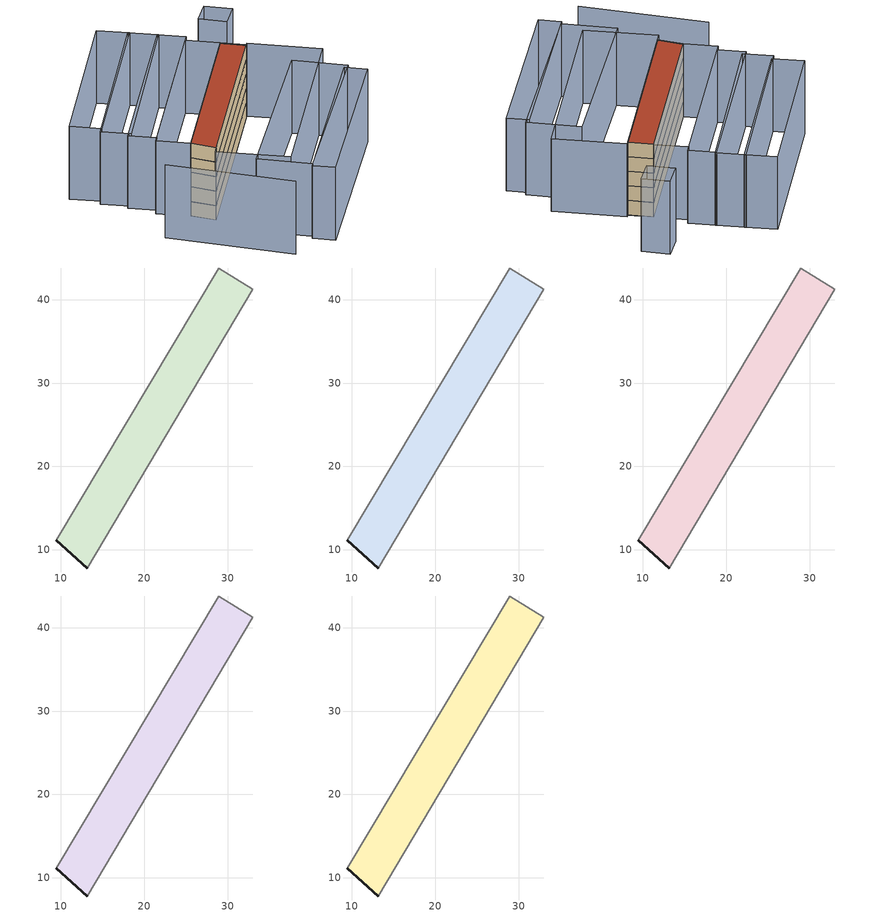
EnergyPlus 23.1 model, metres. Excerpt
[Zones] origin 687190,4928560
18fff07a786f9c95_F0_whole
 floor ground (EU_floor_Construction): 13.13,7.82 33,41.25 28.94,43.79 9.44,11.12 z0
 wall outside (EU_wall_Construction): 13.13,7.82 9.44,11.12 z0:3
 wall adiabatic (EU_wall_Construction): 9.44,11.12 28.94,43.79 33,41.25 13.13,7.82 z0:3
18fff07a786f9c95_F1_whole
 floor to 18fff07a786f9c95_F0_whole (EU_floor_Construction): 13.13,7.82 33,41.25 28.94,43.79 9.44,11.12 z3
 wall outside (EU_wall_Construction): 13.13,7.82 9.44,11.12 z3:6
 wall adiabatic (EU_wall_Construction): 9.44,11.12 28.94,43.79 33,41.25 13.13,7.82 z3:6
18fff07a786f9c95_F2_whole
 floor to 18fff07a786f9c95_F1_whole (EU_floor_Construction): 13.13,7.82 33,41.25 28.94,43.79 9.44,11.12 z6
 wall outside (EU_wall_Construction): 13.13,7.82 9.44,11.12 z6:9
 wall adiabatic (EU_wall_Construction): 9.44,11.12 28.94,43.79 33,41.25 13.13,7.82 z6:9
18fff07a786f9c95_F3_whole
 floor to 18fff07a786f9c95_F2_whole (EU_floor_Construction): 13.13,7.82 33,41.25 28.94,43.79 9.44,11.12 z9
 wall outside (EU_wall_Construction): 13.13,7.82 9.44,11.12 z9:12
 wall adiabatic (EU_wall_Construction): 9.44,11.12 28.94,43.79 33,41.25 13.13,7.82 z9:12
18fff07a786f9c95_F4_whole
 floor to 18fff07a786f9c95_F3_whole (EU_floor_Construction): 13.13,7.82 33,41.25 28.94,43.79 9.44,11.12 z12
 wall outside (EU_wall_Construction): 13.13,7.82 9.44,11.12 z12:15
 wall adiabatic (EU_wall_Construction): 9.44,11.12 28.94,43.79 33,41.25 13.13,7.82 z12:15
 roof outside (EU_roof_Construction): 33,41.25 13.13,7.82 9.44,11.12 28.94,43.79 z15
shading: 2.11,5.42 21.44,-9.35 / 49.76,24.36 30.13,-7.34 / 30.13,-7.34 26.47,-5.08 / 26.47,-5.08 46.1,26.62 / 46.1,26.62 49.76,24.36 / 47.1,27.17 26.87,-4.43 / 26.87,-4.43 18.13,1.16 / 18.13,1.16 38.36,32.77 / 38.36,32.77 47.1,27.17 / 12.32,6.45 33.29,41.74 / 33.29,41.74 45.22,34.65 / 45.22,34.65 24.25,-0.64 / 24.25,-0.64 12.32,6.45 / 28.99,43.87 9.44,11.12 / 9.44,11.12 3.97,14.38 / 3.97,14.38 23.52,47.13 / 23.52,47.13 28.99,43.87 / 24.18,48.24 4.62,15.41 / 4.62,15.41 0.08,18.12 / 0.08,18.12 19.64,50.94 / 19.64,50.94 24.18,48.24 / 19.91,50.95 1.04,18.62 / 1.04,18.62 -3.86,21.48 / -3.86,21.48 15.01,53.81 / 15.01,53.81 19.91,50.95 / 15.36,53.62 -3.12,22.35 / -3.12,22.35 -8.35,25.44 / -8.35,25.44 10.12,56.72 / 10.12,56.72 15.36,53.62 / 31.57,57.71 35.97,54.76 / 35.97,54.76 33.2,50.63 / 33.2,50.63 28.8,53.59 / 28.8,53.59 31.57,57.71 z0:15
[Building]
EU S2 Campaign: North Axis=0; Terrain=City; Solar Distribution=FullExterior
[Site:Location]
Bologna: Latitude=44.5; Longitude=11.25; Time Zone=1; Elevation=37
[SizingPeriod:WeatherFileDays]
AnnualSizingPeriod: Begin Month=1; Begin Day of Month=1; End Month=12; End Day of Month=31; Day of Week for Start Day=Monday; Use Weather File Daylight Saving Period=No; Use Weather File Rain and Snow Indicators=No
[MATERIAL]
EU_InternalMass_Material: Roughness=MediumRough; Thickness=0.1; Conductivity=1; Density=1800; Specific Heat=900; Thermal Absorptance=0.9; Solar Absorptance=0.7; Visible Absorptance=0.7
[MATERIAL:NOMASS] Roughness=MediumRough; Thermal Absorptance=0.9; Solar Absorptance=0.7; Visible Absorptance=0.7
Name | Thermal Resistance
EU_wall_NoMass | 0.905828
EU_roof_NoMass | 0.37593
EU_floor_NoMass | 0.67114
[CONSTRUCTION]
EU_wall_Construction: EU_wall_NoMass
EU_roof_Construction: EU_roof_NoMass
EU_floor_Construction: EU_floor_NoMass
EU_InternalMass_Construction: EU_InternalMass_Material
[ZONE] Type=1; Multiplier=1; Ceiling Height=autocalculate; Volume=556.74; Floor Area=autocalculate; Part of Total Floor Area=Yes
18fff07a786f9c95_F0_whole; 18fff07a786f9c95_F1_whole; 18fff07a786f9c95_F2_whole; 18fff07a786f9c95_F3_whole; 18fff07a786f9c95_F4_whole
[INTERNALMASS] Construction=EU_InternalMass_Construction; Surface Area=185.58
Name | Zone or ZoneList
18fff07a786f9c95_F0_whole_EU_InternalMass | 18fff07a786f9c95_F0_whole
18fff07a786f9c95_F1_whole_EU_InternalMass | 18fff07a786f9c95_F1_whole
18fff07a786f9c95_F2_whole_EU_InternalMass | 18fff07a786f9c95_F2_whole
18fff07a786f9c95_F3_whole_EU_InternalMass | 18fff07a786f9c95_F3_whole
18fff07a786f9c95_F4_whole_EU_InternalMass | 18fff07a786f9c95_F4_whole
[OTHEREQUIPMENT] Fuel Type=Electricity; Design Level Calculation Method=Watts/Area; Power per Zone Floor Area=1; Fraction Latent=0; Fraction Radiant=0; Fraction Lost=0; Carbon Dioxide Generation Rate=0; EndUse Subcategory=EU_Step8_InternalGains
Name | Zone or ZoneList or Space or SpaceList | Schedule
EU_Step8_InternalGain_18fff07a786f9c95_F0_whole_f000 | 18fff07a786f9c95_F0_whole | EU_Step8_GainSchedule_18fff07a786f9c95_F0_whole_f000
EU_Step8_InternalGain_18fff07a786f9c95_F1_whole_f000 | 18fff07a786f9c95_F1_whole | EU_Step8_GainSchedule_18fff07a786f9c95_F1_whole_f000
EU_Step8_InternalGain_18fff07a786f9c95_F2_whole_f000 | 18fff07a786f9c95_F2_whole | EU_Step8_GainSchedule_18fff07a786f9c95_F2_whole_f000
EU_Step8_InternalGain_18fff07a786f9c95_F3_whole_f000 | 18fff07a786f9c95_F3_whole | EU_Step8_GainSchedule_18fff07a786f9c95_F3_whole_f000
EU_Step8_InternalGain_18fff07a786f9c95_F4_whole_f000 | 18fff07a786f9c95_F4_whole | EU_Step8_GainSchedule_18fff07a786f9c95_F4_whole_f000
[ZONEVENTILATION:DESIGNFLOWRATE] Schedule=EU_AlwaysOn; Design Flow Rate Calculation Method=AirChanges/Hour; Air Changes per Hour=0.73129; Ventilation Type=Natural; Fan Pressure Rise=0; Fan Total Efficiency=1; Constant Term Coefficient=1; Temperature Term Coefficient=0; Velocity Term Coefficient=0; Velocity Squared Term Coefficient=0; Minimum Indoor Temperature=-100; Maximum Indoor Temperature=100; Delta Temperature=-100; Minimum Outdoor Temperature=-100; Maximum Outdoor Temperature=100; Maximum Wind Speed=40
Name | Zone or ZoneList or Space or SpaceList
EU_ConstantAir_18fff07a786f9c95_F0_whole | 18fff07a786f9c95_F0_whole
EU_ConstantAir_18fff07a786f9c95_F1_whole | 18fff07a786f9c95_F1_whole
EU_ConstantAir_18fff07a786f9c95_F2_whole | 18fff07a786f9c95_F2_whole
EU_ConstantAir_18fff07a786f9c95_F3_whole | 18fff07a786f9c95_F3_whole
EU_ConstantAir_18fff07a786f9c95_F4_whole | 18fff07a786f9c95_F4_whole
[HVACTEMPLATE:THERMOSTAT] Constant Heating Setpoint=20; Constant Cooling Setpoint=50
EU_HeatOnly_18fff07a786f9c95_F0_whole; EU_HeatOnly_18fff07a786f9c95_F1_whole; EU_HeatOnly_18fff07a786f9c95_F2_whole; EU_HeatOnly_18fff07a786f9c95_F3_whole; EU_HeatOnly_18fff07a786f9c95_F4_whole
[HVACTEMPLATE:ZONE:IDEALLOADSAIRSYSTEM] System Availability Schedule=EU_AlwaysOn; Maximum Heating Supply Air Temperature=50; Minimum Cooling Supply Air Temperature=13; Maximum Heating Supply Air Humidity Ratio=0.0156; Minimum Cooling Supply Air Humidity Ratio=0.0077; Heating Limit=NoLimit; Cooling Limit=NoLimit; Heating Availability Schedule=EU_AlwaysOn; Cooling Availability Schedule=EU_CoolingOff; Dehumidification Control Type=ConstantSensibleHeatRatio; Cooling Sensible Heat Ratio=0.7; Dehumidification Setpoint=60; Humidification Control Type=None; Humidification Setpoint=30; Outdoor Air Method=None; Outdoor Air Flow Rate per Person=0.00944; Outdoor Air Flow Rate per Zone Floor Area=0; Outdoor Air Flow Rate per Zone=0; Demand Controlled Ventilation Type=None; Outdoor Air Economizer Type=NoEconomizer; Heat Recovery Type=None; Sensible Heat Recovery Effectiveness=0.7; Latent Heat Recovery Effectiveness=0.65
Name | Template Thermostat
18fff07a786f9c95_F0_whole | EU_HeatOnly_18fff07a786f9c95_F0_whole
18fff07a786f9c95_F1_whole | EU_HeatOnly_18fff07a786f9c95_F1_whole
18fff07a786f9c95_F2_whole | EU_HeatOnly_18fff07a786f9c95_F2_whole
18fff07a786f9c95_F3_whole | EU_HeatOnly_18fff07a786f9c95_F3_whole
18fff07a786f9c95_F4_whole | EU_HeatOnly_18fff07a786f9c95_F4_whole
[SIZING:ZONE] Zone Cooling Design Supply Air Temperature Input Method=SupplyAirTemperature; Zone Cooling Design Supply Air Temperature=13; Zone Heating Design Supply Air Temperature Input Method=SupplyAirTemperature; Zone Heating Design Supply Air Temperature=50; Zone Cooling Design Supply Air Humidity Ratio=0.008; Zone Heating Design Supply Air Humidity Ratio=0.008; Cooling Design Air Flow Method=DesignDay; Cooling Design Air Flow Rate=0; Cooling Minimum Air Flow per Zone Floor Area=0.000762; Cooling Minimum Air Flow=0; Cooling Minimum Air Flow Fraction=0.2; Heating Design Air Flow Method=DesignDay; Heating Design Air Flow Rate=0; Heating Maximum Air Flow per Zone Floor Area=0.002032; Heating Maximum Air Flow=0.141576; Heating Maximum Air Flow Fraction=0.3; Account for Dedicated Outdoor Air System=No; Dedicated Outdoor Air System Control Strategy=NeutralSupplyAir; Dedicated Outdoor Air Low Setpoint Temperature for Design=autosize; Dedicated Outdoor Air High Setpoint Temperature for Design=autosize; Zone Load Sizing Method=Sensible Load Only No Latent Load; Zone Latent Cooling Design Supply Air Humidity Ratio Input Method=HumidityRatioDifference; Zone Cooling Design Supply Air Humidity Ratio Difference=0.005; Zone Latent Heating Design Supply Air Humidity Ratio Input Method=HumidityRatioDifference; Zone Humidification Design Supply Air Humidity Ratio Difference=0.005
18fff07a786f9c95_F0_whole; 18fff07a786f9c95_F1_whole; 18fff07a786f9c95_F2_whole; 18fff07a786f9c95_F3_whole; 18fff07a786f9c95_F4_whole
[SCHEDULE:CONSTANT]
Name | Hourly Value
EU_AlwaysOn | 1
EU_CoolingOff | 0
[SCHEDULE:FILE] Column Number=1; Rows to Skip at Top=0; Number of Hours of Data=8760; Column Separator=Comma; Interpolate to Timestep=No; Minutes per Item=60; Adjust Schedule for Daylight Savings=Yes
Name | File
EU_Step8_GainSchedule_18fff07a786f9c95_F0_whole_f000 | ../../schedules/18fff07a786f9c95/18fff07a786f9c95_F0_whole_f000_gain.csv
EU_Step8_GainSchedule_18fff07a786f9c95_F1_whole_f000 | ../../schedules/18fff07a786f9c95/18fff07a786f9c95_F1_whole_f000_gain.csv
EU_Step8_GainSchedule_18fff07a786f9c95_F2_whole_f000 | ../../schedules/18fff07a786f9c95/18fff07a786f9c95_F2_whole_f000_gain.csv
EU_Step8_GainSchedule_18fff07a786f9c95_F3_whole_f000 | ../../schedules/18fff07a786f9c95/18fff07a786f9c95_F3_whole_f000_gain.csv
EU_Step8_GainSchedule_18fff07a786f9c95_F4_whole_f000 | ../../schedules/18fff07a786f9c95/18fff07a786f9c95_F4_whole_f000_gain.csv
